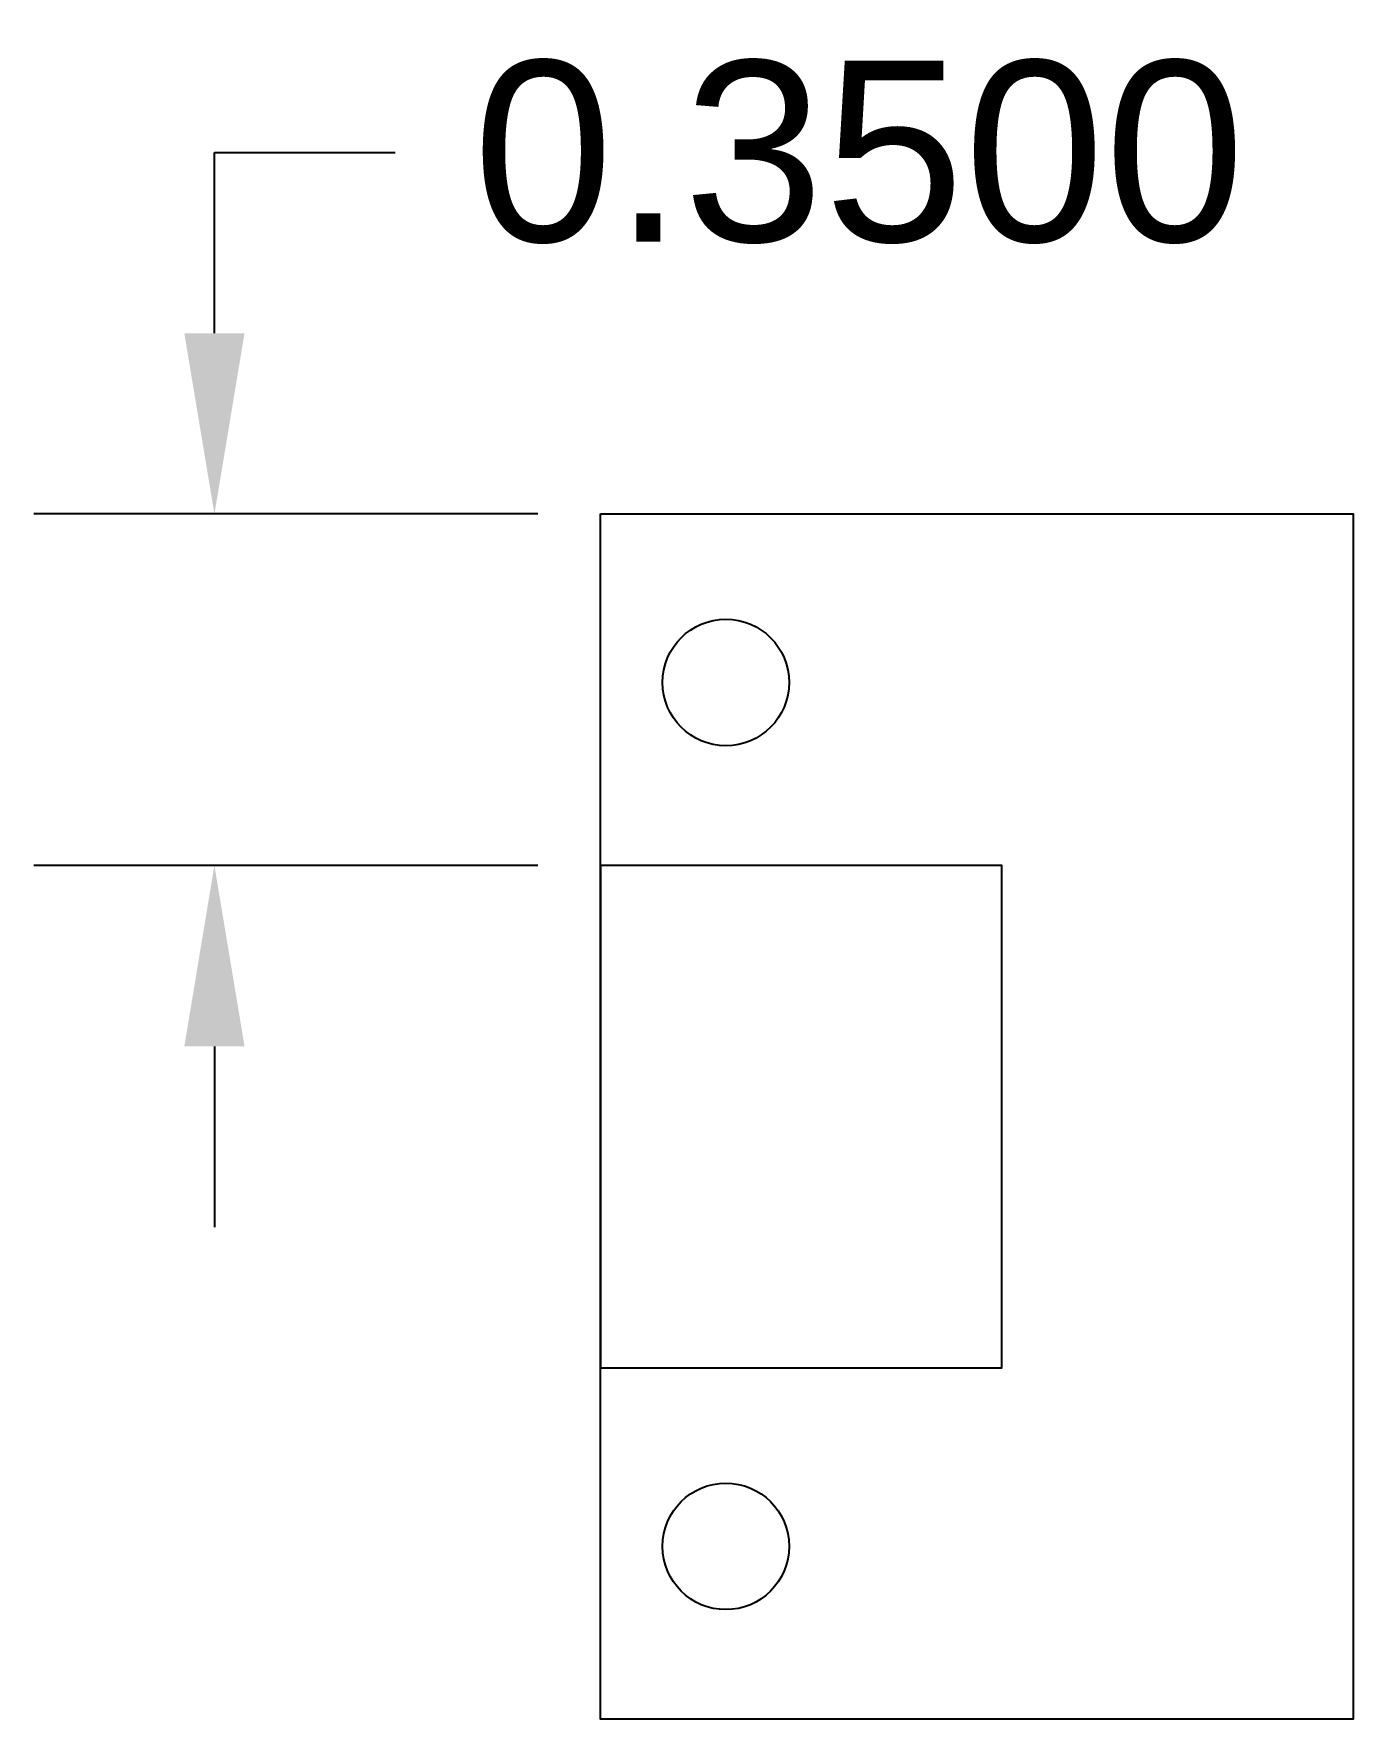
# Model space of a CAD drawing. Header units: inches. Extents: x 23.44 to 24.75, y 191.77 to 193.45.
import ezdxf

# ---------------------------------------------------------------- set-up
doc = ezdxf.new("R2010")
doc.units = ezdxf.units.IN
doc.header["$MEASUREMENT"] = 0
doc.layers.get('0').update_dxf_attribs({"color": 1})
doc.layers.add('dimensions', color=4, linetype='Continuous')
doc.styles.get("Standard").update_dxf_attribs({"font": 'Arial Regular.ttf'})
doc.dimstyles.get("Standard").update_dxf_attribs({"dimtxt": 0.18, "dimasz": 0.18, "dimexe": 0.18, "dimexo": 0.0625, "dimgap": 0.09, "dimtad": 0, "dimtih": 1, "dimtoh": 1, "dimdec": 4, "dimzin": 0, "dimdsep": 46, "dimtxsty": 'Standard', "dimcen": 0.09, "dimadec": 0, "dimazin": 0, "dimtfac": 1, "dimtdec": 4, "dimtofl": 0, "dimtmove": 0, "dimatfit": 3, "dimfxl": 1, "dimtolj": 1, "dimtzin": 0, "dimarcsym": 0})

# ---------------------------------------------------------------- blocks, each defined once
blk = doc.blocks.new('*D27')
at = {"layer": 'Defpoints', "color": 0}
for p in [(23.62, 192.9711), (24.0045, 192.9711), (24.0045, 192.6211)]:
    blk.add_point(p, dxfattribs=at)
at = {"layer": 'dimensions', "color": 0, "lineweight": -2}
for p, q in [((23.62, 193.1511), (23.62, 193.3311)), ((23.62, 193.3311), (23.8, 193.3311)), ((23.942, 192.9711), (23.44, 192.9711)), ((23.942, 192.6211), (23.44, 192.6211)), ((23.62, 192.4411), (23.62, 192.2611))]:
    blk.add_line(p, q, dxfattribs=at)
at = {"layer": 'dimensions', "color": 0}
for points in [[(23.59, 193.1511), (23.65, 193.1511), (23.62, 192.9711)], [(23.59, 192.4411), (23.65, 192.4411), (23.62, 192.6211)]]:
    blk.add_solid(points, dxfattribs=at)
at = {"layer": 'dimensions', "color": 0, "insert": (24.262, 193.3311), "char_height": 0.18, "attachment_point": 5}
blk.add_mtext('\\A1;0.3500', dxfattribs=at)

msp = doc.modelspace()

# ---------------------------------------------------------------- linework, layer by layer
for points in [[(24.00446, 192.97114), (24.75446, 192.97114), (24.75446, 191.77114), (24.00446, 191.77114)], [(24.00447, 192.12113), (24.40447, 192.12113), (24.40447, 192.62113), (24.00447, 192.62113)]]:
    msp.add_lwpolyline(points, close=True)
for centre in [(24.12946, 192.80336), (24.12944, 191.9433)]:
    msp.add_circle(centre, 0.063)

# ---------------------------------------------------------------- dimensions: what is measured, and where the dimension line sits
at = {"layer": 'dimensions'}
dim = msp.add_linear_dim(base=(23.61997, 192.97114), p1=(24.00447, 192.62113), p2=(24.00446, 192.97114), angle=90, dimstyle='Standard', dxfattribs=at)
dim.commit()
dim.dimension.update_dxf_attribs({"geometry": '*D27', "text_midpoint": (24.262, 193.33114)})

doc.saveas('drawing.dxf')
